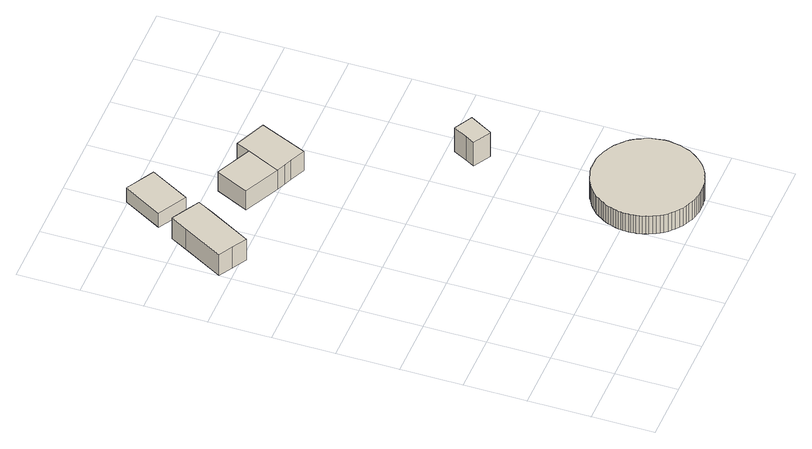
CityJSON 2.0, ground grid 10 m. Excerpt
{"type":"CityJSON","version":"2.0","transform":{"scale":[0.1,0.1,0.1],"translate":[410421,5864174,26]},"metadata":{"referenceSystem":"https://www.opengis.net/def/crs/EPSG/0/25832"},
"CityObjects":{
"building1":{"type":"Building","attributes":{"Gemeindeschluessel":"03454033","AbsoluteHoehe":"26.544","MittlereTraufHoehe":"30.287","Firsthoehe":"31.202","function":"31001_2000","roofType":"3100","measuredHeight":4.66},"address":[{"country":"Germany","locality":"Lorup"}],"geometry":[{"type":"MultiSurface","lod":"1","boundaries":[[[0,1,2,3,4,5,6,7]],[[8,9,10,11,12,13,14,15]],[[8,15,7,6]],[[9,8,6,5]],[[10,9,5,4]],[[11,10,4,3]],[[12,11,3,2]],[[13,12,2,1]],[[14,13,1,0]],[[15,14,0,7]]]}]},
"building2":{"type":"Building","attributes":{"Gemeindeschluessel":"03454033","AbsoluteHoehe":"26.554","MittlereTraufHoehe":"29.433","Firsthoehe":"29.433","function":"31001_2000","roofType":"1000","measuredHeight":2.88},"address":[{"country":"Germany","locality":"Lorup"}],"geometry":[{"type":"MultiSurface","lod":"1","boundaries":[[[16,17,18,19]],[[20,21,22,23]],[[20,23,19,18]],[[21,20,18,17]],[[22,21,17,16]],[[23,22,16,19]]]}]},
"building3":{"type":"Building","attributes":{"Gemeindeschluessel":"03454033","AbsoluteHoehe":"26.459","MittlereTraufHoehe":"30.315","Firsthoehe":"30.315","function":"31001_2000","roofType":"1000","measuredHeight":3.86},"address":[{"country":"Germany","locality":"Lorup"}],"geometry":[{"type":"MultiSurface","lod":"1","boundaries":[[[24,25,26,27]],[[28,29,30,31]],[[28,31,27,26]],[[29,28,26,25]],[[30,29,25,24]],[[31,30,24,27]]]}]},
"building4":{"type":"Building","attributes":{"Gemeindeschluessel":"03454033","BezugspunktDach":"4000","AbsoluteHoehe":"26.562","MittlereTraufHoehe":"30.062","Firsthoehe":"30.062","function":"51003_1201","measuredHeight":3.5},"address":[{"country":"Germany","locality":"Lorup"}],"geometry":[{"type":"MultiSurface","lod":"1","boundaries":[[[32,33,34,35,36,37,38,39,40,41,42,43,44,45,46,47,48,49,50,51,52,53,54,55,56,57,58,59,60,61,62,63,64,65,66,67,68,69,70,71,72,73,74,75,76,77,78,79,80,81,82,83,84,85,86,87,88,89,90,91,92,93,94,95,96,97,98,99,100,101,102,103,104,105,106,107,108,109,110,111,112,113,114,115,116,117,118,119,120,121,122,123,124,125,126,127,128,129,130,131,132,133]],[[134,135,136,137,138,139,140,141,142,143,144,145,146,147,148,149,150,151,152,153,154,155,156,157,158,159,160,161,162,163,164,165,166,167,168,169,170,171,172,173,174,175,176,177,178,179,180,181,182,183,184,185,186,187,188,189,190,191,192,193,194,195,196,197,198,199,200,201,202,203,204,205,206,207,208,209,210,211,212,213,214,215,216,217,218,219,220,221,222,223,224,225,226,227,228,229,230,231,232,233,234,235]],[[134,235,133,132]],[[135,134,132,131]],[[136,135,131,130]],[[137,136,130,129]],[[138,137,129,128]],[[139,138,128,127]],[[140,139,127,126]],[[141,140,126,125]],[[142,141,125,124]],[[143,142,124,123]],[[144,143,123,122]],[[145,144,122,121]],[[146,145,121,120]],[[147,146,120,119]],[[148,147,119,118]],[[149,148,118,117]],[[150,149,117,116]],[[151,150,116,115]],[[152,151,115,114]],[[153,152,114,113]],[[154,153,113,112]],[[155,154,112,111]],[[156,155,111,110]],[[157,156,110,109]],[[158,157,109,108]],[[159,158,108,107]],[[160,159,107,106]],[[161,160,106,105]],[[162,161,105,104]],[[163,162,104,103]],[[164,163,103,102]],[[165,164,102,101]],[[166,165,101,100]],[[167,166,100,99]],[[168,167,99,98]],[[169,168,98,97]],[[170,169,97,96]],[[171,170,96,95]],[[172,171,95,94]],[[173,172,94,93]],[[174,173,93,92]],[[175,174,92,91]],[[176,175,91,90]],[[177,176,90,89]],[[178,177,89,88]],[[179,178,88,87]],[[180,179,87,86]],[[181,180,86,85]],[[182,181,85,84]],[[183,182,84,83]],[[184,183,83,82]],[[185,184,82,81]],[[186,185,81,80]],[[187,186,80,79]],[[188,187,79,78]],[[189,188,78,77]],[[190,189,77,76]],[[191,190,76,75]],[[192,191,75,74]],[[193,192,74,73]],[[194,193,73,72]],[[195,194,72,71]],[[196,195,71,70]],[[197,196,70,69]],[[198,197,69,68]],[[199,198,68,67]],[[200,199,67,66]],[[201,200,66,65]],[[202,201,65,64]],[[203,202,64,63]],[[204,203,63,62]],[[205,204,62,61]],[[206,205,61,60]],[[207,206,60,59]],[[208,207,59,58]],[[209,208,58,57]],[[210,209,57,56]],[[211,210,56,55]],[[212,211,55,54]],[[213,212,54,53]],[[214,213,53,52]],[[215,214,52,51]],[[216,215,51,50]],[[217,216,50,49]],[[218,217,49,48]],[[219,218,48,47]],[[220,219,47,46]],[[221,220,46,45]],[[222,221,45,44]],[[223,222,44,43]],[[224,223,43,42]],[[225,224,42,41]],[[226,225,41,40]],[[227,226,40,39]],[[228,227,39,38]],[[229,228,38,37]],[[230,229,37,36]],[[231,230,36,35]],[[232,231,35,34]],[[233,232,34,33]],[[234,233,33,32]],[[235,234,32,133]]]}]},
"building5":{"type":"Building","attributes":{"name":"Klärbecken","Gemeindeschluessel":"03454033","AbsoluteHoehe":"26.526","MittlereTraufHoehe":"30.315","Firsthoehe":"30.315","function":"31001_2000","roofType":"1000","measuredHeight":3.79},"address":[{"country":"Germany","locality":"Lorup"}],"geometry":[{"type":"MultiSurface","lod":"1","boundaries":[[[25,236,237,238,239,240,26]],[[241,242,243,244,245,29,28]],[[241,28,26,240]],[[242,241,240,239]],[[243,242,239,238]],[[244,243,238,237]],[[245,244,237,236]],[[29,245,236,25]],[[28,29,25,26]]]}]},
"building6":{"type":"Building","attributes":{"name":"Schlammspeicher","Gemeindeschluessel":"03454033","AbsoluteHoehe":"27.376","MittlereTraufHoehe":"32.09","Firsthoehe":"32.09","function":"31001_2000","roofType":"1000","measuredHeight":4.71},"address":[{"country":"Germany","locality":"Lorup"}],"geometry":[{"type":"MultiSurface","lod":"1","boundaries":[[[246,247,248,249,250,251]],[[252,253,254,255,256,257]],[[252,257,251,250]],[[253,252,250,249]],[[254,253,249,248]],[[255,254,248,247]],[[256,255,247,246]],[[257,256,246,251]]]}]}
},
"vertices":[
[85,662,46],[99,687,46],[76,700,46],[53,713,46],[38,685,46],[1,620,46],[24,607,46],[47,594,46],[24,607,5],[1,620,5],[38,685,5],[53,713,5],[76,700,5],[99,687,5],[85,662,5],[47,594,5],
[68,739,34],[114,713,34],[150,777,34],[104,803,34],[150,777,6],[114,713,6],[68,739,6],[104,803,6],
[149,632,43],[207,604,43],[232,658,43],[174,685,43],[232,658,5],[207,604,5],[149,632,5],[174,685,5],
[297,84,41],[298,80,41],[298,76,41],[299,71,41],[300,67,41],[302,62,41],[303,58,41],[306,53,41],[308,48,41],[311,43,41],[314,38,41],[318,33,41],[323,29,41],[327,25,41],[333,20,41],[338,17,41],[343,14,41],[349,12,41],[355,9,41],[361,7,41],[367,6,41],[372,5,41],[378,5,41],[384,5,41],[389,5,41],[394,6,41],[399,6,41],[403,7,41],[407,9,41],[412,10,41],[415,12,41],[419,13,41],[422,15,41],[426,17,41],[429,19,41],[432,21,41],[436,24,41],[439,27,41],[442,30,41],[446,34,41],[449,38,41],[452,42,41],[455,46,41],[458,51,41],[460,57,41],[462,62,41],[464,68,41],[465,75,41],[466,81,41],[467,87,41],[467,93,41],[466,100,41],[465,106,41],[464,112,41],[462,118,41],[460,123,41],[457,128,41],[455,133,41],[452,138,41],[449,142,41],[446,146,41],[442,149,41],[439,152,41],[436,155,41],[433,157,41],[430,160,41],[426,162,41],[423,164,41],[420,165,41],[416,167,41],[412,169,41],[408,170,41],[403,172,41],[399,173,41],[394,174,41],[388,174,41],[383,174,41],[377,174,41],[371,174,41],[365,173,41],[359,171,41],[353,169,41],[347,167,41],[342,164,41],[337,161,41],[331,157,41],[326,153,41],[322,149,41],[317,145,41],[314,140,41],[311,135,41],[308,131,41],[305,126,41],[303,121,41],[302,117,41],[300,112,41],[299,108,41],[298,104,41],[298,100,41],[297,96,41],[297,92,41],[297,88,41],[297,92,6],[297,96,6],[298,100,6],[298,104,6],[299,108,6],[300,112,6],[302,117,6],[303,121,6],[305,126,6],[308,131,6],[311,135,6],[314,140,6],[317,145,6],[322,149,6],[326,153,6],[331,157,6],[337,161,6],[342,164,6],[347,167,6],[353,169,6],[359,171,6],[365,173,6],[371,174,6],[377,174,6],[383,174,6],[388,174,6],[394,174,6],[399,173,6],[403,172,6],[408,170,6],[412,169,6],[416,167,6],[420,165,6],[423,164,6],[426,162,6],[430,160,6],[433,157,6],[436,155,6],[439,152,6],[442,149,6],[446,146,6],[449,142,6],[452,138,6],[455,133,6],[457,128,6],[460,123,6],[462,118,6],[464,112,6],[465,106,6],[466,100,6],[467,93,6],[467,87,6],[466,81,6],[465,75,6],[464,68,6],[462,62,6],[460,57,6],[458,51,6],[455,46,6],[452,42,6],[449,38,6],[446,34,6],[442,30,6],[439,27,6],[436,24,6],[432,21,6],[429,19,6],[426,17,6],[422,15,6],[419,13,6],[415,12,6],[412,10,6],[407,9,6],[403,7,6],[399,6,6],[394,6,6],[389,5,6],[384,5,6],[378,5,6],[372,5,6],[367,6,6],[361,7,6],[355,9,6],[349,12,6],[343,14,6],[338,17,6],[333,20,6],[327,25,6],[323,29,6],[318,33,6],[314,38,6],[311,43,6],[308,48,6],[306,53,6],[303,58,6],[302,62,6],[300,67,6],[299,71,6],[298,76,6],[298,80,6],[297,84,6],[297,88,6],
[222,598,43],[234,593,43],[259,582,43],[292,658,43],[241,680,43],[241,680,5],[292,658,5],[259,582,5],[234,593,5],[222,598,5],
[345,348,61],[373,332,61],[374,332,61],[395,369,61],[365,385,61],[353,363,61],[365,385,14],[395,369,14],[374,332,14],[373,332,14],[345,348,14],[353,363,14]
]}
